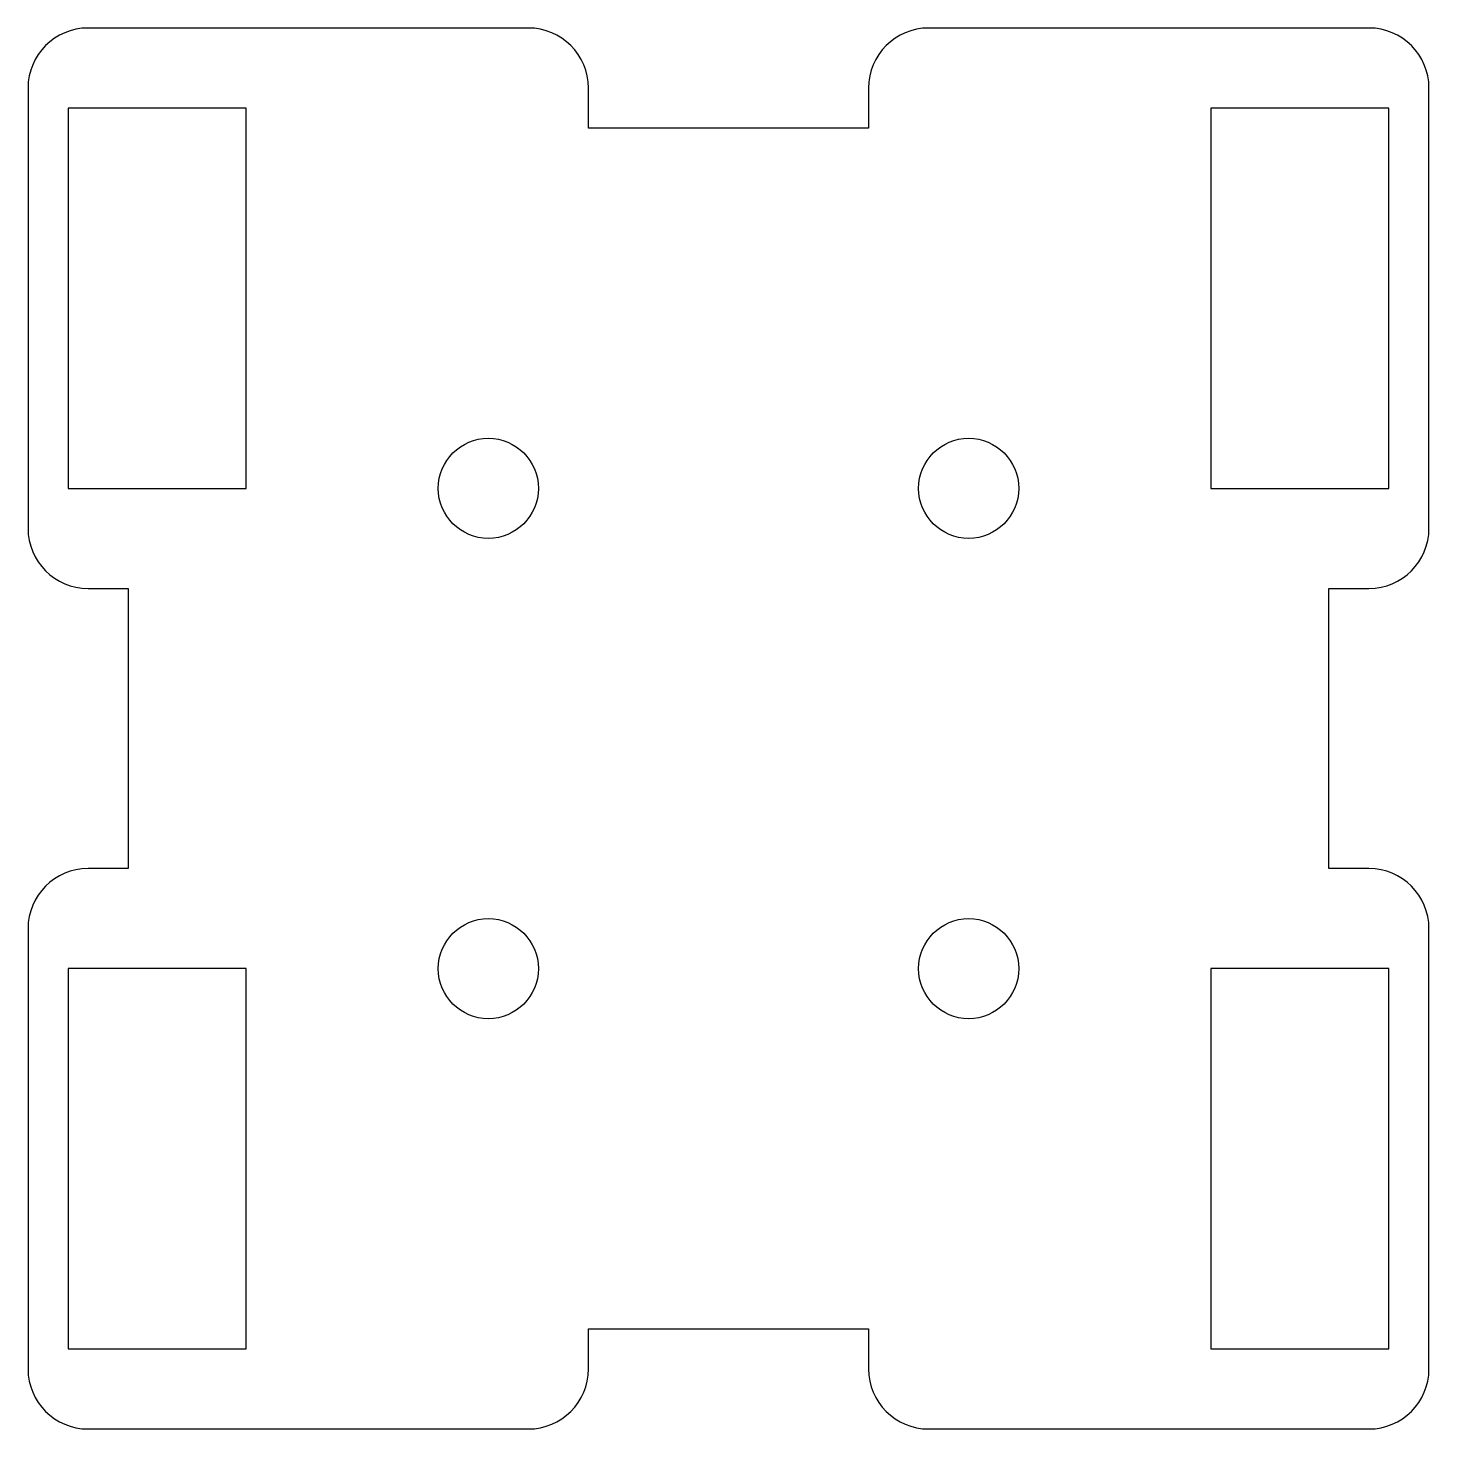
# Model space of a CAD drawing. Header units: millimetres. Extents: x 0 to 70, y 0 to 70.
import ezdxf

# ---------------------------------------------------------------- set-up
doc = ezdxf.new("R2010")
doc.units = ezdxf.units.MM

msp = doc.modelspace()

# ---------------------------------------------------------------- linework, layer by layer
at = {"color": 7, "linetype": 'Continuous', "lineweight": 25}
for p, q in [((25, 70), (3, 70)), ((67, 70), (45, 70)), ((0, 67), (0, 45)), ((28, 65), (28, 67)), ((42, 67), (42, 65)), ((70, 45), (70, 67)), ((10.9, 66), (2, 66)), ((2, 66), (2, 47)), ((10.9, 47), (10.9, 66)), ((68, 66), (59.1, 66)), ((59.1, 66), (59.1, 47)), ((68, 47), (68, 66)), ((42, 65), (28, 65)), ((2, 47), (10.9, 47)), ((59.1, 47), (68, 47)), ((3, 42), (5, 42)), ((5, 42), (5, 28)), ((65, 42), (67, 42)), ((65, 28), (65, 42)), ((5, 28), (3, 28)), ((67, 28), (65, 28)), ((0, 25), (0, 3)), ((70, 3), (70, 25)), ((10.9, 23), (2, 23)), ((2, 23), (2, 4)), ((10.9, 4), (10.9, 23)), ((68, 23), (59.1, 23)), ((59.1, 23), (59.1, 4)), ((68, 4), (68, 23)), ((28, 5), (42, 5)), ((28, 3), (28, 5)), ((42, 5), (42, 3)), ((2, 4), (10.9, 4)), ((59.1, 4), (68, 4)), ((3, 0), (25, 0)), ((45, 0), (67, 0))]:
    msp.add_line(p, q, dxfattribs=at)
for centre in [(23, 47), (47, 47), (23, 23), (47, 23)]:
    msp.add_circle(centre, 2.5, dxfattribs=at)
for centre, start, end in [((3, 67), 90, 180), ((25, 67), 0, 90), ((45, 67), 90, 180), ((67, 67), 0, 90), ((3, 45), 180, 270), ((67, 45), 270, 0), ((3, 25), 90, 180), ((67, 25), 0, 90), ((3, 3), 180, 270), ((25, 3), 270, 0), ((45, 3), 180, 270), ((67, 3), 270, 0)]:
    msp.add_arc(centre, 3, start, end, dxfattribs=at)

doc.saveas('drawing.dxf')
